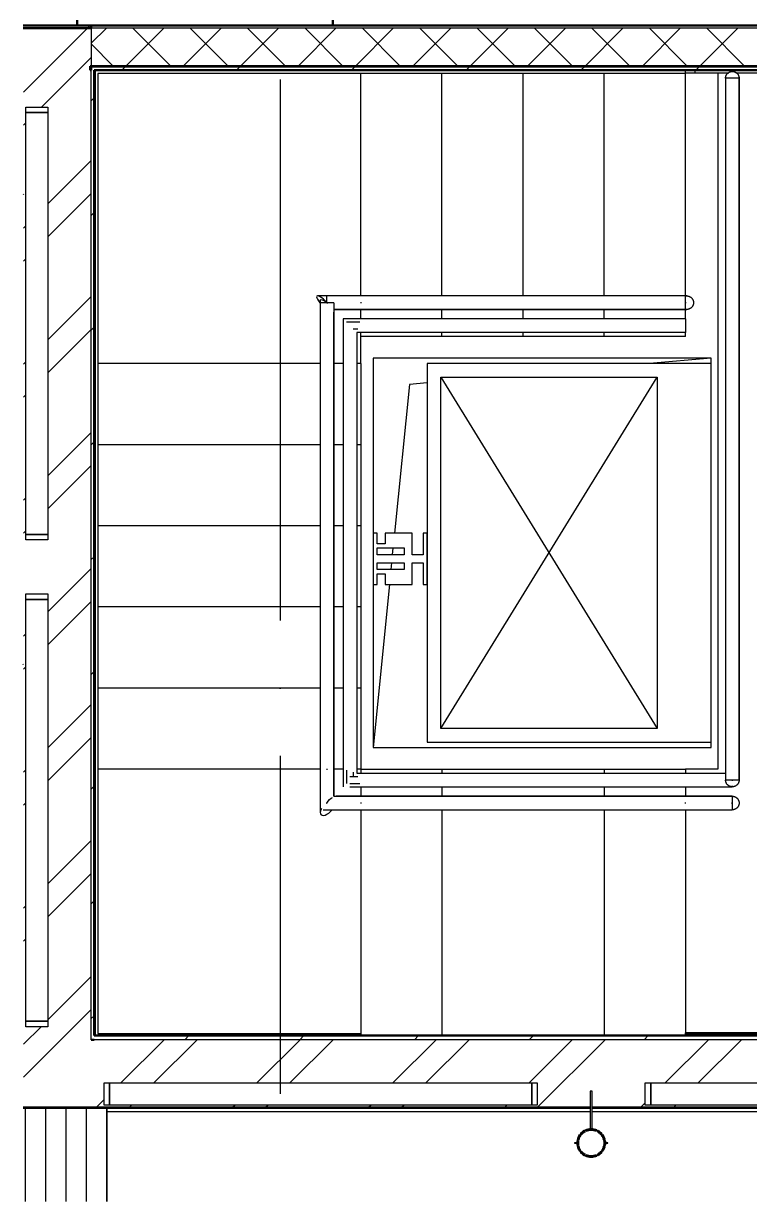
# Model space of a CAD drawing. Header units: millimetres. Extents: x -396912 to 182286, y -43638 to 41610.
# Drawn here: x -2804 to -125, y 11474 to 15830 of the extents above; entities that cross this region are included whole.
import ezdxf
from ezdxf import colors
from ezdxf.entities.mleader import LeaderData, LeaderLine
from ezdxf.math import Vec2, Vec3

# ---------------------------------------------------------------- set-up
doc = ezdxf.new("R2010")
doc.units = ezdxf.units.MM
doc.linetypes.add('ADSK_Линия сетки', pattern=[25, 20, -2.5, 0, -2.5])
for name, color, linetype, lineweight in [('RC-Выноски', 7, 'Continuous', 0), ('Крыша', 7, 'Continuous', 9), ('Крыша штриховка', 7, 'Continuous', 9), ('Лестницы', 252, 'Continuous', 9), ('Обобщенные модели', 252, 'Continuous', 18), ('Оборудование', 8, 'Continuous', 18), ('Ограждение', 252, 'Continuous', 9), ('Окна', 252, 'Continuous', 9), ('Оси', 252, 'Continuous', 9), ('Перекрытие', 252, 'Continuous', 18), ('Стены внутренние', 7, 'Continuous', 18), ('Стены наружные', 7, 'Continuous', 18), ('Стены штриховка', 7, 'Continuous', 9)]:
    doc.layers.add(name, color=color, linetype=linetype, lineweight=lineweight)
doc.styles.add('RubezhCAD', font='', dxfattribs={"oblique": 10})
doc.styles.get('RubezhCAD').set_extended_font_data('GOST type A')
pattern_1 = [(0, (-32121.8, 94), (0, 600), []), (90, (-32121.8, 94), (-600, 4e-14), [])]

# ---------------------------------------------------------------- blocks, each defined once
blk = doc.blocks.new('1 этаж')
at = {"layer": 'Обобщенные модели', "lineweight": 9, "true_color": 0x636466}
h = blk.add_hatch(dxfattribs=at)
h.set_pattern_fill('FP_7', color=251, style=0, pattern_type=2)
h.set_pattern_definition([(45, (-32121.82, 94), (-106.066, 106.066), [])])
h.paths.add_polyline_path([(-6407.8, 10722.3), (-6385.1, 10728), (-6367.8, 10742.9), (-6359.1, 10762.7), (-6359.9, 10785.2), (-6370.1, 10804.5), (-6388.1, 10817.8), (-6407.8, 10822.3), (-6430.5, 10816.5), (-6447.8, 10801.6), (-6456.5, 10781.8), (-6455.4, 10758.8), (-6445.5, 10740), (-6427.5, 10726.8), (-6415.3, 10724)])
at = {"layer": 'Ограждение', "true_color": 0x636466}
h = blk.add_hatch(dxfattribs=at)
h.set_pattern_fill('FP_25', color=251, style=0, pattern_type=2)
h.set_pattern_definition(pattern_1)
h.paths.add_polyline_path([(-5060.1, 14729.3), (-4584.8, 14729.3), (-4574.8, 14739.3), (-6059.6, 14739.3), (-6059.6, 14729.3), (-5897.5, 14730.2), (-5893.6, 14731.1), (-5894.3, 14730.2), (-5888.4, 14732.9), (-5886.2, 14730.9), (-5883, 14732.3), (-5878.6, 14730.9), (-5877.9, 14731.7), (-5871, 14729.3), (-5777.6, 14729.3)])
h = blk.add_hatch(dxfattribs=at)
h.set_pattern_fill('FP_25', color=251, style=0, pattern_type=2)
h.set_pattern_definition(pattern_1)
h.paths.add_polyline_path([(-4574.8, 11169.3), (-4584.8, 11179.3), (-6059.8, 11179.3), (-6059.8, 11169.3), (-5060.1, 11169.3)])
at = {"layer": 'Крыша', "color": 251, "true_color": 0x636466}
blk.add_line((-8197.8, 10902.3), (-8197.8, 10556.2), dxfattribs=at)
at = {"layer": 'Крыша штриховка', "color": 251, "linetype": 'Continuous', "true_color": 0x636466}
for p, q in [((-8499.8, 10902.3), (-8499.8, 10556.2)), ((-8424.8, 10902.3), (-8424.8, 10556.2)), ((-8349.8, 10902.3), (-8349.8, 10556.2)), ((-8274.8, 10902.3), (-8274.8, 10556.2)), ((-8199.8, 10902.3), (-8199.8, 10556.2))]:
    blk.add_line(p, q, dxfattribs=at)
at = {"layer": 'Лестницы', "color": 251, "true_color": 0x636466}
for p, q in [((-7259.6, 14737.3), (-7259.6, 14739.3)), ((-7259.6, 14737.3), (-7259.6, 14739.3)), ((-7259.6, 13904.3), (-7259.6, 14727.3)), ((-7259.6, 13904.3), (-7259.6, 14727.3)), ((-6959.6, 14737.3), (-6959.6, 14739.3)), ((-6959.6, 14737.3), (-6959.6, 14739.3)), ((-6959.6, 13904.3), (-6959.6, 14727.3)), ((-6959.6, 13904.3), (-6959.6, 14727.3)), ((-6659.6, 14737.3), (-6659.6, 14739.3)), ((-6659.6, 14737.3), (-6659.6, 14739.3)), ((-6659.6, 13904.3), (-6659.6, 14727.3)), ((-6659.6, 13904.3), (-6659.6, 14727.3)), ((-6359.6, 14737.3), (-6359.6, 14739.3)), ((-6359.6, 14737.3), (-6359.6, 14739.3)), ((-6359.6, 13904.3), (-6359.6, 14727.3)), ((-6359.6, 13904.3), (-6359.6, 14727.3)), ((-6059.6, 13904.3), (-6059.6, 14727.3)), ((-6059.6, 13904.3), (-6059.6, 14727.3)), ((-7259.6, 13819.3), (-7259.6, 13854.3)), ((-7259.6, 13819.3), (-7259.6, 13854.3)), ((-6959.6, 13819.3), (-6959.6, 13854.3)), ((-6959.6, 13819.3), (-6959.6, 13854.3)), ((-6659.6, 13819.3), (-6659.6, 13854.3)), ((-6659.6, 13819.3), (-6659.6, 13854.3)), ((-6359.6, 13819.3), (-6359.6, 13854.3)), ((-6359.6, 13819.3), (-6359.6, 13854.3)), ((-6059.6, 13819.3), (-6059.6, 13854.3)), ((-6059.6, 13819.3), (-6059.6, 13854.3)), ((-7259.6, 13754.3), (-7259.6, 13769.3)), ((-7259.6, 13754.3), (-7259.6, 13769.3)), ((-6959.6, 13754.3), (-6959.6, 13769.3)), ((-6959.6, 13754.3), (-6959.6, 13769.3)), ((-6659.6, 13754.3), (-6659.6, 13769.3)), ((-6659.6, 13754.3), (-6659.6, 13769.3)), ((-6359.6, 13754.3), (-6359.6, 13769.3)), ((-6359.6, 13754.3), (-6359.6, 13769.3)), ((-6059.6, 13754.3), (-6059.6, 13769.3)), ((-6059.6, 13754.3), (-6059.6, 13769.3)), ((-7259.6, 13654.3), (-7259.6, 13754.3)), ((-6959.6, 13754.3), (-7259.6, 13754.3)), ((-6659.6, 13754.3), (-6959.6, 13754.3)), ((-6359.6, 13754.3), (-6659.6, 13754.3)), ((-6059.6, 13754.3), (-6359.6, 13754.3)), ((-8240.8, 13654.3), (-8244.6, 13654.3)), ((-8240.8, 13654.3), (-8244.6, 13654.3)), ((-7409.6, 13654.3), (-8230.8, 13654.3)), ((-7409.6, 13654.3), (-8230.8, 13654.3)), ((-7324.6, 13654.3), (-7359.6, 13654.3)), ((-7324.6, 13654.3), (-7359.6, 13654.3)), ((-7259.6, 13654.3), (-7274.6, 13654.3)), ((-7259.6, 13654.3), (-7274.6, 13654.3)), ((-7259.6, 13654.3), (-7259.6, 13354.3)), ((-8240.8, 13354.3), (-8244.6, 13354.3)), ((-8240.8, 13354.3), (-8244.6, 13354.3)), ((-7409.6, 13354.3), (-8230.8, 13354.3)), ((-7409.6, 13354.3), (-8230.8, 13354.3)), ((-7324.6, 13354.3), (-7359.6, 13354.3)), ((-7324.6, 13354.3), (-7359.6, 13354.3)), ((-7259.6, 13354.3), (-7274.6, 13354.3)), ((-7259.6, 13354.3), (-7274.6, 13354.3)), ((-7259.6, 13354.3), (-7259.6, 13054.3)), ((-8240.8, 13054.3), (-8244.6, 13054.3)), ((-8240.8, 13054.3), (-8244.6, 13054.3)), ((-7409.6, 13054.3), (-8230.8, 13054.3)), ((-7409.6, 13054.3), (-8230.8, 13054.3)), ((-7324.6, 13054.3), (-7359.6, 13054.3)), ((-7324.6, 13054.3), (-7359.6, 13054.3)), ((-7259.6, 13054.3), (-7274.6, 13054.3)), ((-7259.6, 13054.3), (-7274.6, 13054.3)), ((-7259.6, 13054.3), (-7259.6, 12754.3)), ((-8240.8, 12754.3), (-8244.6, 12754.3)), ((-8240.8, 12754.3), (-8244.6, 12754.3)), ((-7409.6, 12754.3), (-8230.8, 12754.3)), ((-7409.6, 12754.3), (-8230.8, 12754.3)), ((-7324.6, 12754.3), (-7359.6, 12754.3)), ((-7324.6, 12754.3), (-7359.6, 12754.3)), ((-7259.6, 12754.3), (-7274.6, 12754.3)), ((-7259.6, 12754.3), (-7274.6, 12754.3)), ((-7259.6, 12754.3), (-7259.6, 12454.3)), ((-8240.8, 12454.3), (-8244.6, 12454.3)), ((-8240.8, 12454.3), (-8244.6, 12454.3)), ((-7409.6, 12454.3), (-8230.8, 12454.3)), ((-7409.6, 12454.3), (-8230.8, 12454.3)), ((-7324.6, 12454.3), (-7359.6, 12454.3)), ((-7324.6, 12454.3), (-7359.6, 12454.3)), ((-7259.6, 12454.3), (-7274.6, 12454.3)), ((-7259.6, 12454.3), (-7274.6, 12454.3)), ((-7259.6, 12454.3), (-7259.6, 12154.3)), ((-8240.8, 12154.3), (-8244.6, 12154.3)), ((-8240.8, 12154.3), (-8244.6, 12154.3)), ((-7409.6, 12154.3), (-8230.8, 12154.3)), ((-7409.6, 12154.3), (-8230.8, 12154.3)), ((-7324.6, 12154.3), (-7359.6, 12154.3)), ((-7324.6, 12154.3), (-7359.6, 12154.3)), ((-7259.6, 12154.3), (-7274.6, 12154.3)), ((-7259.6, 12154.3), (-7274.6, 12154.3)), ((-7259.6, 12154.3), (-7259.6, 12139.3)), ((-7259.6, 12154.3), (-6959.6, 12154.3)), ((-7259.6, 12154.3), (-7259.6, 12139.3)), ((-6959.6, 12154.3), (-6659.6, 12154.3)), ((-6959.6, 12154.3), (-6959.6, 12139.3)), ((-6959.6, 12154.3), (-6959.6, 12139.3)), ((-6659.6, 12154.3), (-6359.6, 12154.3)), ((-6359.6, 12154.3), (-6059.6, 12154.3)), ((-6359.6, 12154.3), (-6359.6, 12139.3)), ((-6359.6, 12154.3), (-6359.6, 12139.3)), ((-7259.6, 12089.3), (-7259.6, 12054.3)), ((-7259.6, 12089.3), (-7259.6, 12054.3)), ((-6959.6, 12089.3), (-6959.6, 12054.3)), ((-6959.6, 12089.3), (-6959.6, 12054.3)), ((-6359.6, 12089.3), (-6359.6, 12054.3)), ((-6359.6, 12089.3), (-6359.6, 12054.3)), ((-7259.6, 12004.3), (-7259.6, 11169.3)), ((-7259.6, 12004.3), (-7259.6, 11169.3)), ((-6959.6, 12004.3), (-6959.6, 11169.3)), ((-6959.6, 12004.3), (-6959.6, 11169.3)), ((-6359.6, 12004.3), (-6359.6, 11169.3)), ((-6359.6, 12004.3), (-6359.6, 11169.3))]:
    blk.add_line(p, q, dxfattribs=at)
at = {"layer": 'Обобщенные модели', "color": 251, "true_color": 0x636466}
for p, q in [((-6411.1, 10964.3), (-6411.1, 10824.3)), ((-6404.5, 10964.3), (-6411.1, 10964.3)), ((-6404.5, 10824.3), (-6404.5, 10964.3)), ((-6411.1, 10824.3), (-6408.7, 10824.3)), ((-6406.9, 10824.3), (-6404.5, 10824.3)), ((-6469.8, 10773.3), (-6469.8, 10771.3)), ((-6459.8, 10773.3), (-6469.8, 10773.3)), ((-6469.8, 10773.3), (-6469.8, 10771.3)), ((-6459.8, 10773.3), (-6469.8, 10773.3)), ((-6469.8, 10773.3), (-6469.8, 10771.3)), ((-6459.8, 10773.3), (-6469.8, 10773.3)), ((-6469.8, 10773.3), (-6469.8, 10771.3)), ((-6459.8, 10773.3), (-6469.8, 10773.3)), ((-6469.8, 10771.3), (-6459.8, 10771.3)), ((-6469.8, 10771.3), (-6459.8, 10771.3)), ((-6469.8, 10771.3), (-6459.8, 10771.3)), ((-6469.8, 10771.3), (-6459.8, 10771.3)), ((-6459.8, 10773.3), (-6457.8, 10773.3)), ((-6457.8, 10771.3), (-6459.8, 10771.3)), ((-6457.8, 10773.3), (-6457.8, 10771.3)), ((-6357.8, 10773.3), (-6355.8, 10773.3)), ((-6357.8, 10771.3), (-6357.8, 10773.3)), ((-6355.8, 10771.3), (-6357.8, 10771.3)), ((-6345.8, 10773.3), (-6355.8, 10773.3)), ((-6345.8, 10773.3), (-6355.8, 10773.3)), ((-6345.8, 10773.3), (-6355.8, 10773.3)), ((-6345.8, 10773.3), (-6355.8, 10773.3)), ((-6355.8, 10771.3), (-6345.8, 10771.3)), ((-6355.8, 10771.3), (-6345.8, 10771.3)), ((-6355.8, 10771.3), (-6345.8, 10771.3)), ((-6355.8, 10771.3), (-6345.8, 10771.3)), ((-6345.8, 10771.3), (-6345.8, 10773.3)), ((-6345.8, 10771.3), (-6345.8, 10773.3)), ((-6345.8, 10771.3), (-6345.8, 10773.3)), ((-6345.8, 10771.3), (-6345.8, 10773.3))]:
    blk.add_line(p, q, dxfattribs=at)
for radius, start, end in [(52, 90, 270), (50, 90, 270), (52, 270, 90), (50, 270, 90)]:
    blk.add_arc((-6407.8, 10772.3), radius, start, end, dxfattribs=at)
at = {"layer": 'Обобщенные модели', "color": 251, "lineweight": 40, "true_color": 0x636466}
for start, end in [(143.7992, 166.3688), (117.1715, 139.417), (90, 113.3059), (66.6941, 90), (40.583, 62.8285), (13.6312, 36.2008), (168.9964, 191.0036), (193.6312, 216.2008), (323.7992, 346.3688), (348.9964, 11.0036), (220.583, 242.8285), (246.6941, 270), (270, 293.3059), (297.1715, 319.417)]:
    blk.add_arc((-6407.8, 10772.3), 50, start, end, dxfattribs=at)
at = {"layer": 'Оборудование', "color": 251, "true_color": 0x636466}
for p, q in [((-7214.2, 13674.3), (-7214.2, 13027.3)), ((-5964.2, 13674.3), (-7214.2, 13674.3)), ((-5964.2, 13654.3), (-7014.2, 13654.3)), ((-7014.2, 13654.3), (-7014.2, 12254.3)), ((-5964.2, 13674.3), (-6192.8, 13654.3)), ((-5964.2, 13654.3), (-5964.2, 13674.3)), ((-5964.2, 12254.3), (-5964.2, 13654.3)), ((-6964.2, 12304.3), (-6164.2, 13604.3)), ((-6964.2, 13604.3), (-6164.2, 12304.3)), ((-6964.2, 12304.3), (-6964.2, 13604.3)), ((-6964.2, 13604.3), (-6164.2, 13604.3)), ((-6164.2, 13604.3), (-6164.2, 12304.3)), ((-7080, 13576.7), (-7134.9, 13027.3)), ((-7014.2, 13582.4), (-7080, 13576.7)), ((-7199.2, 13027.3), (-7214.2, 13027.3)), ((-7214.2, 13027.3), (-7214.2, 12837.3)), ((-7199.2, 12987.3), (-7199.2, 13027.3)), ((-7114.2, 13027.3), (-7169.2, 13027.3)), ((-7169.2, 13027.3), (-7169.2, 12987.3)), ((-7069.2, 13027.3), (-7114.2, 13027.3)), ((-7069.2, 12947.3), (-7069.2, 13027.3)), ((-7014.2, 13027.3), (-7029.2, 13027.3)), ((-7029.2, 13027.3), (-7029.2, 12947.3)), ((-7014.2, 12837.3), (-7014.2, 13027.3)), ((-7169.2, 12987.3), (-7199.2, 12987.3)), ((-7199.2, 12972.3), (-7099.2, 12972.3)), ((-7199.2, 12947.3), (-7199.2, 12972.3)), ((-7099.2, 12947.3), (-7199.2, 12947.3)), ((-7140.4, 12972.3), (-7142.9, 12947.3)), ((-7099.2, 12972.3), (-7099.2, 12947.3)), ((-7029.2, 12947.3), (-7069.2, 12947.3)), ((-7199.2, 12892.3), (-7199.2, 12917.3)), ((-7199.2, 12917.3), (-7099.2, 12917.3)), ((-7099.2, 12892.3), (-7199.2, 12892.3)), ((-7145.9, 12917.3), (-7148.4, 12892.3)), ((-7099.2, 12917.3), (-7099.2, 12892.3)), ((-7069.2, 12837.3), (-7069.2, 12917.3)), ((-7069.2, 12917.3), (-7029.2, 12917.3)), ((-7029.2, 12917.3), (-7029.2, 12837.3)), ((-7199.2, 12837.3), (-7199.2, 12877.3)), ((-7199.2, 12877.3), (-7169.2, 12877.3)), ((-7169.2, 12877.3), (-7169.2, 12837.3)), ((-7153.9, 12837.3), (-7214.2, 12234.3)), ((-7214.2, 12837.3), (-7214.2, 12234.3)), ((-7214.2, 12837.3), (-7199.2, 12837.3)), ((-7169.2, 12837.3), (-7114.2, 12837.3)), ((-7114.2, 12837.3), (-7069.2, 12837.3)), ((-7029.2, 12837.3), (-7014.2, 12837.3)), ((-6164.2, 12304.3), (-6964.2, 12304.3)), ((-7014.2, 12254.3), (-5964.2, 12254.3)), ((-5964.2, 12234.3), (-5964.2, 12254.3)), ((-7214.2, 12234.3), (-5964.2, 12234.3))]:
    blk.add_line(p, q, dxfattribs=at)
at = {"layer": 'Ограждение', "color": 251, "true_color": 0x636466}
for p, q in [((-8240.8, 14737.3), (-8240.8, 13954.3)), ((-7259.6, 14737.3), (-8240.8, 14737.3)), ((-8230.8, 14727.3), (-8230.8, 13954.3)), ((-7259.6, 14727.3), (-8230.8, 14727.3)), ((-6059.6, 14737.3), (-7259.6, 14737.3)), ((-6059.6, 14727.3), (-7259.6, 14727.3)), ((-6059.6, 14729.3), (-6059.6, 14739.3)), ((-6059.6, 14729.3), (-5899, 14729.3)), ((-6059.6, 14729.3), (-6059.6, 14727.3)), ((-5873.4, 14729.3), (-4584.8, 14729.3)), ((-5911.2, 14709.3), (-5911.2, 12114.3)), ((-5861.2, 14709.3), (-5911.2, 14709.3)), ((-5911.2, 14709.3), (-5911.2, 12114.3)), ((-5883.8, 14709.3), (-5888.5, 14709.3)), ((-5861.2, 12114.3), (-5861.2, 14709.3)), ((-5861.2, 14709.3), (-5861.2, 12114.3)), ((-8240.8, 13954.3), (-8240.8, 12154.3)), ((-8230.8, 13954.3), (-8230.8, 12154.3)), ((-7266.8, 13904.3), (-7419, 13904.3)), ((-7384.6, 13879.3), (-7384.6, 13904.3)), ((-7259.6, 13904.3), (-7384.6, 13904.3)), ((-6058.8, 13904.3), (-7266.8, 13904.3)), ((-6058.8, 13904.3), (-7259.6, 13904.3)), ((-6058.8, 13854.3), (-6058.8, 13904.3)), ((-7409.6, 13887.1), (-7409.6, 13638.9)), ((-7359.6, 13879.3), (-7409.6, 13879.3)), ((-7409.6, 13879.3), (-7409.6, 12154.3)), ((-7359.6, 13879.3), (-7359.6, 12154.3)), ((-7359.6, 13854.3), (-7266.8, 13854.3)), ((-7259.6, 13854.3), (-7359.6, 13854.3)), ((-7266.8, 13854.3), (-6058.8, 13854.3)), ((-6058.8, 13854.3), (-7259.6, 13854.3)), ((-7359.6, 13638.9), (-7359.6, 13844.8)), ((-7324.6, 13819.3), (-7324.6, 13652.3)), ((-7259.6, 13819.3), (-7324.6, 13819.3)), ((-7263.3, 13806.8), (-7312.1, 13806.8)), ((-6058.8, 13819.3), (-7259.6, 13819.3)), ((-6058.8, 13819.3), (-6058.8, 13769.3)), ((-7270.8, 13781.8), (-7287.1, 13781.8)), ((-7274.6, 13769.3), (-7274.6, 13652.3)), ((-6058.8, 13769.3), (-7274.6, 13769.3)), ((-7409.6, 13638.9), (-7409.6, 12147)), ((-7359.6, 12147), (-7359.6, 13638.9)), ((-7324.6, 13652.3), (-7324.6, 12154.3)), ((-7274.6, 13652.3), (-7274.6, 12139.3)), ((-8240.8, 12154.3), (-8240.8, 11169.3)), ((-8230.8, 12154.3), (-8230.8, 11177.3)), ((-7409.6, 12154.3), (-7409.6, 12004.3)), ((-7359.6, 12154.3), (-7359.6, 12054.3)), ((-7324.6, 12154.3), (-7324.6, 12089.3)), ((-7409.6, 12147), (-7409.6, 11994.6)), ((-7359.6, 12054.3), (-7359.6, 12147)), ((-7312.1, 12150.5), (-7312.1, 12101.8)), ((-7299.6, 12126.8), (-7270.8, 12126.8)), ((-7287.1, 12143), (-7287.1, 12126.8)), ((-7274.6, 12139.3), (-6059.6, 12139.3)), ((-6059.6, 12139.3), (-5911.2, 12139.3)), ((-5861.2, 12114.3), (-5911.2, 12114.3)), ((-5888.5, 12114.3), (-5883.8, 12114.3)), ((-7299.6, 12101.8), (-7263.3, 12101.8)), ((-7299.6, 12089.3), (-7259.6, 12089.3)), ((-7259.6, 12089.3), (-6059.6, 12089.3)), ((-6059.6, 12089.3), (-5886.2, 12089.3)), ((-5886.2, 12092.6), (-5886.2, 12089.3)), ((-7384.6, 12029.3), (-7386.9, 12027.9)), ((-7359.6, 12054.3), (-7259.6, 12054.3)), ((-7241.7, 12054.3), (-7349.9, 12054.3)), ((-7259.6, 12054.3), (-6059.6, 12054.3)), ((-6052.3, 12054.3), (-7241.7, 12054.3)), ((-6059.6, 12054.3), (-5886.2, 12054.3)), ((-5886.2, 12054.3), (-6052.3, 12054.3)), ((-5886.2, 12054.3), (-5886.2, 12004.3)), ((-5886.2, 12026.9), (-5886.2, 12031.6)), ((-7398.3, 12004.3), (-7259.6, 12004.3)), ((-7377.5, 12004.3), (-7241.7, 12004.3)), ((-7259.6, 12004.3), (-6059.6, 12004.3)), ((-7241.7, 12004.3), (-6052.3, 12004.3)), ((-6059.6, 12004.3), (-5886.2, 12004.3)), ((-6052.3, 12004.3), (-5886.2, 12004.3)), ((-8230.8, 11177.3), (-7259.6, 11177.3)), ((-6059.8, 11169.3), (-6059.8, 11179.3)), ((-4584.8, 11179.3), (-6059.8, 11179.3))]:
    blk.add_line(p, q, dxfattribs=at)
at = {"layer": 'Ограждение', "color": 251, "true_color": 0x636466, "flags": 128}
for points in [[(-5911.2, 14709.3), (-5911.2, 14710.3), (-5911.1, 14711.3), (-5911, 14712.3), (-5910.9, 14713.3), (-5910.7, 14714.2), (-5910.5, 14715.2), (-5910.2, 14716.2), (-5909.9, 14717.1), (-5909.6, 14718.1), (-5909.2, 14719), (-5908.8, 14719.9), (-5908.4, 14720.8), (-5907.9, 14721.7), (-5907.4, 14722.5), (-5906.8, 14723.4), (-5906.2, 14724.2), (-5905.6, 14725), (-5905, 14725.8), (-5904.3, 14726.5), (-5903.6, 14727.2), (-5902.9, 14727.9), (-5902.1, 14728.5), (-5901.3, 14729.2), (-5900.5, 14729.7), (-5899.7, 14730.3), (-5898.8, 14730.8), (-5898, 14731.3), (-5897.1, 14731.8), (-5896.2, 14732.2), (-5895.2, 14732.6), (-5894.3, 14732.9), (-5893.3, 14733.2), (-5892.4, 14733.5), (-5891.4, 14733.7), (-5890.4, 14733.9), (-5889.4, 14734.1), (-5888.4, 14734.2), (-5887.5, 14734.2), (-5886.5, 14734.3), (-5886.2, 14734.3)], [(-5908.8, 14719.9), (-5908.4, 14720.8), (-5907.9, 14721.7), (-5907.4, 14722.5), (-5906.8, 14723.4), (-5906.2, 14724.2)], [(-5904.3, 14726.5), (-5903.6, 14727.2), (-5902.9, 14727.9), (-5902.1, 14728.5), (-5901.3, 14729.2), (-5900.5, 14729.7), (-5899.7, 14730.3), (-5898.8, 14730.8), (-5898, 14731.3), (-5897.1, 14731.8), (-5896.2, 14732.2), (-5895.2, 14732.6), (-5894.3, 14732.9), (-5893.3, 14733.2), (-5892.4, 14733.5), (-5891.4, 14733.7), (-5890.4, 14733.9), (-5889.4, 14734.1), (-5888.4, 14734.2), (-5887.5, 14734.2), (-5886.5, 14734.3)], [(-5886.2, 14734.3), (-5885.2, 14734.2), (-5884.2, 14734.2), (-5883.2, 14734.1), (-5882.2, 14733.9), (-5881.2, 14733.8), (-5880.2, 14733.6), (-5879.3, 14733.3), (-5878.3, 14733), (-5877.4, 14732.7), (-5876.4, 14732.3), (-5875.5, 14731.9), (-5874.6, 14731.4), (-5873.8, 14731), (-5872.9, 14730.5), (-5872.1, 14729.9), (-5871.3, 14729.3), (-5870.5, 14728.7), (-5869.7, 14728.1), (-5869, 14727.4), (-5868.2, 14726.7), (-5867.6, 14726), (-5866.9, 14725.2), (-5866.3, 14724.4), (-5865.7, 14723.6), (-5865.1, 14722.8), (-5864.6, 14721.9), (-5864.1, 14721.1), (-5863.7, 14720.2), (-5863.3, 14719.3), (-5862.9, 14718.3), (-5862.5, 14717.4), (-5862.2, 14716.4), (-5862, 14715.5), (-5861.7, 14714.5), (-5861.5, 14713.5), (-5861.4, 14712.5), (-5861.3, 14711.5), (-5861.2, 14710.5), (-5861.2, 14709.5), (-5861.2, 14709.3)], [(-5885.2, 14734.2), (-5884.2, 14734.2), (-5883.2, 14734.1), (-5882.2, 14733.9), (-5881.2, 14733.8), (-5880.2, 14733.6), (-5879.3, 14733.3), (-5878.3, 14733), (-5877.4, 14732.7), (-5876.4, 14732.3), (-5875.5, 14731.9), (-5874.6, 14731.4), (-5873.8, 14731), (-5872.9, 14730.5), (-5872.1, 14729.9), (-5871.3, 14729.3), (-5870.5, 14728.7), (-5869.7, 14728.1), (-5869, 14727.4), (-5868.2, 14726.7)], [(-5866.3, 14724.4), (-5865.7, 14723.6), (-5865.1, 14722.8), (-5864.6, 14721.9), (-5864.1, 14721.1), (-5863.7, 14720.2), (-5863.3, 14719.3), (-5862.9, 14718.3), (-5862.5, 14717.4), (-5862.2, 14716.4), (-5862, 14715.5), (-5861.7, 14714.5), (-5861.5, 14713.5), (-5861.4, 14712.5), (-5861.3, 14711.5), (-5861.2, 14710.5), (-5861.2, 14709.5), (-5861.2, 14709.3)], [(-5911.2, 14709.3), (-5911.2, 14710.3), (-5911.1, 14711.3), (-5911, 14712.3), (-5910.9, 14713.3), (-5910.7, 14714.2), (-5910.5, 14715.2), (-5910.2, 14716.2), (-5909.9, 14717.1), (-5909.6, 14718.1)], [(-7419, 13904.3), (-7421.8, 13903.4), (-7422.9, 13900.9), (-7422.3, 13896.9), (-7420, 13891.8), (-7416.3, 13885.7), (-7411.3, 13879.3), (-7409.6, 13877.4)], [(-7384.6, 13879.3), (-7390.5, 13885.7), (-7396.9, 13891.8), (-7403.4, 13896.9), (-7409.5, 13900.9), (-7414.9, 13903.4), (-7419, 13904.3)], [(-6054.7, 13904.3), (-6054.7, 13904.3), (-6054.8, 13904.3), (-6054.9, 13904.3), (-6055.1, 13904.3), (-6055.4, 13904.3), (-6055.7, 13904.3), (-6056.1, 13904.3), (-6056.6, 13904.3), (-6057.1, 13904.3), (-6057.6, 13904.3), (-6058.2, 13904.3), (-6058.9, 13904.3), (-6059.6, 13904.3), (-6060.4, 13904.3), (-6061.2, 13904.3), (-6062.1, 13904.3), (-6063, 13904.3), (-6064, 13904.3), (-6065, 13904.3), (-6066, 13904.3), (-6067.1, 13904.3), (-6068.3, 13904.3), (-6069.4, 13904.3), (-6070.7, 13904.3), (-6071.9, 13904.3), (-6072.1, 13904.3)], [(-6058.5, 13904.3), (-6057.8, 13904.3), (-6057.3, 13904.3), (-6056.7, 13904.3), (-6056.3, 13904.3), (-6055.9, 13904.3), (-6055.5, 13904.3), (-6055.2, 13904.3), (-6055, 13904.3), (-6054.8, 13904.3), (-6054.7, 13904.3), (-6054.7, 13904.3), (-6054.7, 13904.3)], [(-6054.7, 13904.3), (-6053.7, 13904.2), (-6052.7, 13904.2), (-6051.7, 13904.1), (-6050.7, 13903.9), (-6049.7, 13903.8), (-6048.7, 13903.6), (-6047.8, 13903.3), (-6046.8, 13903), (-6045.9, 13902.7), (-6044.9, 13902.3), (-6044, 13901.9), (-6043.1, 13901.4), (-6042.2, 13901), (-6041.4, 13900.5), (-6040.5, 13899.9), (-6039.7, 13899.3), (-6038.9, 13898.7), (-6038.2, 13898.1), (-6037.4, 13897.4), (-6036.7, 13896.7), (-6036, 13896), (-6035.4, 13895.2), (-6034.8, 13894.4), (-6034.2, 13893.6), (-6033.6, 13892.8), (-6033.1, 13891.9), (-6032.6, 13891.1), (-6032.2, 13890.2), (-6031.7, 13889.3), (-6031.4, 13888.3), (-6031, 13887.4), (-6030.7, 13886.4), (-6030.4, 13885.5), (-6030.2, 13884.5), (-6030, 13883.5), (-6029.9, 13882.5), (-6029.8, 13881.5), (-6029.7, 13880.5), (-6029.7, 13879.5), (-6029.7, 13879.3)], [(-7409.6, 13887.1), (-7408.7, 13889.8), (-7406.2, 13890.9), (-7402.2, 13890.3), (-7397.1, 13888.1), (-7391, 13884.3), (-7384.6, 13879.3), (-7382.6, 13877.6)], [(-6072.1, 13854.3), (-6070.9, 13854.3), (-6069.7, 13854.3), (-6068.5, 13854.3), (-6067.4, 13854.3), (-6066.2, 13854.3), (-6065.2, 13854.3), (-6064.2, 13854.3), (-6063.2, 13854.3), (-6062.3, 13854.3), (-6061.4, 13854.3), (-6060.5, 13854.3), (-6059.8, 13854.3), (-6059, 13854.3), (-6058.4, 13854.3), (-6057.7, 13854.3), (-6057.2, 13854.3), (-6056.7, 13854.3), (-6056.2, 13854.3), (-6055.8, 13854.3), (-6055.5, 13854.3), (-6055.2, 13854.3), (-6055, 13854.3), (-6054.8, 13854.3), (-6054.7, 13854.3), (-6054.7, 13854.3)], [(-6054.7, 13854.3), (-6054.7, 13854.3), (-6054.8, 13854.3), (-6054.9, 13854.3), (-6055.1, 13854.3), (-6055.4, 13854.3), (-6055.7, 13854.3), (-6056.1, 13854.3), (-6056.6, 13854.3), (-6057.1, 13854.3), (-6057.6, 13854.3), (-6058.2, 13854.3), (-6058.9, 13854.3)], [(-6058.8, 13881.2), (-6058.8, 13879.3), (-6058.8, 13877.3)], [(-6029.7, 13879.3), (-6029.7, 13878.3), (-6029.7, 13877.3), (-6029.8, 13876.3), (-6030, 13875.3), (-6030.2, 13874.3), (-6030.4, 13873.3), (-6030.6, 13872.4), (-6030.9, 13871.4), (-6031.3, 13870.5), (-6031.6, 13869.5), (-6032, 13868.6), (-6032.5, 13867.7), (-6033, 13866.8), (-6033.5, 13866), (-6034, 13865.2), (-6034.6, 13864.3), (-6035.2, 13863.5), (-6035.9, 13862.8), (-6036.5, 13862), (-6037.2, 13861.3), (-6038, 13860.7), (-6038.7, 13860), (-6039.5, 13859.4), (-6040.3, 13858.8), (-6041.2, 13858.2), (-6042, 13857.7), (-6042.9, 13857.2), (-6043.8, 13856.8), (-6044.7, 13856.3), (-6045.6, 13856), (-6046.5, 13855.6), (-6047.5, 13855.3), (-6048.5, 13855.1), (-6049.4, 13854.8), (-6050.4, 13854.6), (-6051.4, 13854.5), (-6052.4, 13854.4), (-6053.4, 13854.3), (-6054.4, 13854.3), (-6054.7, 13854.3)], [(-5886.2, 12089.3), (-5887.2, 12089.3), (-5888.2, 12089.3), (-5889.2, 12089.4), (-5890.2, 12089.6), (-5891.1, 12089.8), (-5892.1, 12090), (-5893.1, 12090.2), (-5894, 12090.5), (-5895, 12090.9), (-5895.9, 12091.2), (-5896.8, 12091.7), (-5897.7, 12092.1), (-5898.6, 12092.6), (-5899.5, 12093.1), (-5900.3, 12093.6), (-5901.1, 12094.2), (-5901.9, 12094.8), (-5902.7, 12095.5), (-5903.4, 12096.1), (-5904.1, 12096.9), (-5904.8, 12097.6), (-5905.5, 12098.3), (-5906.1, 12099.1), (-5906.7, 12099.9), (-5907.2, 12100.8), (-5907.7, 12101.6), (-5908.2, 12102.5), (-5908.7, 12103.4), (-5909.1, 12104.3), (-5909.5, 12105.2), (-5909.8, 12106.1), (-5910.1, 12107.1), (-5910.4, 12108.1), (-5910.6, 12109), (-5910.8, 12110), (-5911, 12111), (-5911.1, 12112), (-5911.1, 12113), (-5911.2, 12114), (-5911.2, 12114.3)], [(-5861.2, 12114.3), (-5861.2, 12113.3), (-5861.3, 12112.3), (-5861.4, 12111.3), (-5861.5, 12110.3), (-5861.7, 12109.3), (-5861.9, 12108.3), (-5862.2, 12107.4), (-5862.5, 12106.4), (-5862.8, 12105.5), (-5863.2, 12104.5), (-5863.6, 12103.6), (-5864, 12102.7), (-5864.5, 12101.8), (-5865, 12101), (-5865.5, 12100.2), (-5866.1, 12099.3), (-5866.7, 12098.5), (-5867.4, 12097.8), (-5868.1, 12097), (-5868.8, 12096.3), (-5869.5, 12095.7), (-5870.3, 12095), (-5871, 12094.4), (-5871.8, 12093.8), (-5872.7, 12093.2), (-5873.5, 12092.7), (-5874.4, 12092.2), (-5875.3, 12091.8), (-5876.2, 12091.3), (-5877.1, 12091), (-5878.1, 12090.6), (-5879, 12090.3), (-5880, 12090.1), (-5881, 12089.8), (-5881.9, 12089.6), (-5882.9, 12089.5), (-5883.9, 12089.4), (-5884.9, 12089.3), (-5885.9, 12089.3), (-5886.2, 12089.3)], [(-5861.2, 12114.3), (-5861.2, 12113.3), (-5861.3, 12112.3), (-5861.4, 12111.3), (-5861.5, 12110.3), (-5861.7, 12109.3), (-5861.9, 12108.3), (-5862.2, 12107.4), (-5862.5, 12106.4), (-5862.8, 12105.5)], [(-5868.1, 12097), (-5868.8, 12096.3), (-5869.5, 12095.7), (-5870.3, 12095), (-5871, 12094.4), (-5871.8, 12093.8), (-5872.7, 12093.2), (-5873.5, 12092.7), (-5874.4, 12092.2), (-5875.3, 12091.8), (-5876.2, 12091.3), (-5877.1, 12091), (-5878.1, 12090.6), (-5879, 12090.3), (-5880, 12090.1), (-5881, 12089.8), (-5881.9, 12089.6), (-5882.9, 12089.5), (-5883.9, 12089.4), (-5884.9, 12089.3), (-5885.9, 12089.3), (-5886.2, 12089.3)], [(-5863.6, 12103.6), (-5864, 12102.7), (-5864.5, 12101.8), (-5865, 12101), (-5865.5, 12100.2), (-5866.1, 12099.3)], [(-7385.2, 12028), (-7384.6, 12029.3), (-7380.3, 12035.7), (-7374.9, 12041.8), (-7368.7, 12046.9), (-7364, 12050)], [(-5886.2, 12054.3), (-5885.2, 12054.2), (-5884.2, 12054.2), (-5883.2, 12054.1), (-5882.2, 12053.9), (-5881.2, 12053.8), (-5880.2, 12053.6), (-5879.3, 12053.3), (-5878.3, 12053), (-5877.4, 12052.7), (-5876.4, 12052.3), (-5875.5, 12051.9), (-5874.6, 12051.4), (-5873.8, 12051), (-5872.9, 12050.5), (-5872.1, 12049.9), (-5871.3, 12049.3), (-5870.5, 12048.7), (-5869.7, 12048.1), (-5869, 12047.4), (-5868.2, 12046.7), (-5867.6, 12046), (-5866.9, 12045.2), (-5866.3, 12044.4), (-5865.7, 12043.6), (-5865.1, 12042.8), (-5864.6, 12041.9), (-5864.1, 12041.1), (-5863.7, 12040.2), (-5863.3, 12039.3), (-5862.9, 12038.3), (-5862.5, 12037.4), (-5862.2, 12036.4), (-5862, 12035.5), (-5861.7, 12034.5), (-5861.5, 12033.5), (-5861.4, 12032.5), (-5861.3, 12031.5), (-5861.2, 12030.5), (-5861.2, 12029.5), (-5861.2, 12029.3)], [(-5861.2, 12029.3), (-5861.2, 12028.3), (-5861.3, 12027.3), (-5861.4, 12026.3), (-5861.5, 12025.3), (-5861.7, 12024.3), (-5861.9, 12023.3), (-5862.2, 12022.4), (-5862.5, 12021.4), (-5862.8, 12020.5), (-5863.2, 12019.5), (-5863.6, 12018.6), (-5864, 12017.7), (-5864.5, 12016.8), (-5865, 12016), (-5865.5, 12015.2), (-5866.1, 12014.3), (-5866.7, 12013.5), (-5867.4, 12012.8), (-5868.1, 12012), (-5868.8, 12011.3), (-5869.5, 12010.7), (-5870.3, 12010), (-5871, 12009.4), (-5871.8, 12008.8), (-5872.7, 12008.2), (-5873.5, 12007.7), (-5874.4, 12007.2), (-5875.3, 12006.8), (-5876.2, 12006.3), (-5877.1, 12006), (-5878.1, 12005.6), (-5879, 12005.3), (-5880, 12005.1), (-5881, 12004.8), (-5881.9, 12004.6), (-5882.9, 12004.5), (-5883.9, 12004.4), (-5884.9, 12004.3), (-5885.9, 12004.3), (-5886.2, 12004.3)], [(-7405.2, 12008.7), (-7406.2, 12006.9), (-7408.7, 12000.5), (-7409.6, 11994.6)], [(-7409.6, 11994.6), (-7408.7, 11989.7), (-7406.2, 11986), (-7402.2, 11983.9), (-7397.1, 11983.4), (-7391, 11984.7), (-7384.6, 11987.5), (-7378.1, 11991.8), (-7372.1, 11997.2), (-7366.9, 12003.4)]]:
    blk.add_lwpolyline(points, dxfattribs=at)
at = {"layer": 'Ограждение', "color": 251, "true_color": 0x636466}
for start_param, end_param in [(4.712389, 4.791601), (4.633177, 4.712389)]:
    blk.add_ellipse((-6072.1, 13879.3), major_axis=(0, 25), ratio=0.533794, start_param=start_param, end_param=end_param, dxfattribs=at)
for points in [[(-7259.6, 13881.2), (-7259.6, 13880.6), (-7259.6, 13879.3), (-7259.6, 13877.9), (-7259.6, 13877.3)], [(-7386.5, 12154.2), (-7385.9, 12154.3), (-7384.6, 12154.3), (-7383.2, 12154.3), (-7382.6, 12154.2)], [(-7259.5, 12031.2), (-7259.5, 12030.6), (-7259.6, 12029.3), (-7259.5, 12027.9), (-7259.5, 12027.3)], [(-6059.5, 12027.3), (-6059.6, 12027.9), (-6059.6, 12029.3), (-6059.6, 12030.6), (-6059.5, 12031.2)]]:
    blk.add_open_spline(points, degree=3, dxfattribs=at)
at = {"layer": 'Окна', "color": 251, "true_color": 0x636466}
for p, q in [((-8497.8, 14582.3), (-8497.8, 14602.3)), ((-8497.8, 14602.3), (-8415.8, 14602.3)), ((-8415.8, 14602.3), (-8415.8, 14582.3)), ((-8415.8, 14582.3), (-8497.8, 14582.3)), ((-8497.8, 13022.3), (-8497.8, 14582.3)), ((-8497.8, 14582.3), (-8415.8, 14582.3)), ((-8415.8, 14582.3), (-8415.8, 13022.3)), ((-8497.8, 13002.3), (-8497.8, 13022.3)), ((-8497.8, 13022.3), (-8415.8, 13022.3)), ((-8415.8, 13022.3), (-8497.8, 13022.3)), ((-8415.8, 13022.3), (-8415.8, 13002.3)), ((-8415.8, 13002.3), (-8497.8, 13002.3)), ((-8497.8, 12782.3), (-8497.8, 12802.3)), ((-8497.8, 12802.3), (-8415.8, 12802.3)), ((-8415.8, 12782.3), (-8497.8, 12782.3)), ((-8497.8, 11222.3), (-8497.8, 12782.3)), ((-8497.8, 12782.3), (-8415.8, 12782.3)), ((-8415.8, 12802.3), (-8415.8, 12782.3)), ((-8415.8, 12782.3), (-8415.8, 11222.3)), ((-8497.8, 11202.3), (-8497.8, 11222.3)), ((-8497.8, 11222.3), (-8415.8, 11222.3)), ((-8415.8, 11222.3), (-8497.8, 11222.3)), ((-8415.8, 11202.3), (-8497.8, 11202.3)), ((-8415.8, 11222.3), (-8415.8, 11202.3)), ((-8207.8, 10994.3), (-8187.8, 10994.3)), ((-8207.8, 10912.3), (-8207.8, 10994.3)), ((-8187.8, 10994.3), (-8187.8, 10912.3)), ((-8187.8, 10912.3), (-8187.8, 10994.3)), ((-8187.8, 10994.3), (-6627.8, 10994.3)), ((-6627.8, 10994.3), (-6607.8, 10994.3)), ((-6627.8, 10912.3), (-6627.8, 10994.3)), ((-6627.8, 10994.3), (-6627.8, 10912.3)), ((-6607.8, 10994.3), (-6607.8, 10912.3)), ((-6207.8, 10994.3), (-6187.8, 10994.3)), ((-6207.8, 10912.3), (-6207.8, 10994.3)), ((-6187.8, 10994.3), (-6187.8, 10912.3)), ((-6187.8, 10912.3), (-6187.8, 10994.3)), ((-6187.8, 10994.3), (-4627.8, 10994.3)), ((-8187.8, 10912.3), (-8207.8, 10912.3)), ((-6627.8, 10912.3), (-8187.8, 10912.3)), ((-6607.8, 10912.3), (-6627.8, 10912.3)), ((-6187.8, 10912.3), (-6207.8, 10912.3)), ((-4627.8, 10912.3), (-6187.8, 10912.3))]:
    blk.add_line(p, q, dxfattribs=at)
at = {"layer": 'Оси', "color": 251, "linetype": 'ADSK_Линия сетки', "ltscale": 100, "true_color": 0x636466}
blk.add_line((-7557.8, 32204.9), (-7557.8, 10954.3), dxfattribs=at)
at = {"layer": 'Перекрытие', "color": 251, "ltscale": 100, "true_color": 0x636466}
for p, q in [((-5939.2, 14729.3), (-5939.2, 12154.3)), ((-5939.2, 12154.3), (-6059.6, 12154.3)), ((-6059.6, 12154.3), (-6059.6, 12139.3)), ((-6059.6, 12089.3), (-6059.6, 12054.3)), ((-6059.6, 12004.3), (-6059.6, 11179.3))]:
    blk.add_line(p, q, dxfattribs=at)
at = {"layer": 'Стены внутренние', "color": 251, "linetype": 'Continuous', "lineweight": 9, "true_color": 0x636466}
for p, q in [((-8505.8, 14657.9), (-8259.5, 14904.3)), ((-8255.8, 14838.3), (-8199.9, 14894.3)), ((-8127.7, 14754.3), (-7987.7, 14894.3)), ((-7961.9, 14754.3), (-8101.9, 14894.3)), ((-7915.6, 14754.3), (-7775.6, 14894.3)), ((-7749.8, 14754.3), (-7889.8, 14894.3)), ((-7703.5, 14754.3), (-7563.5, 14894.3)), ((-7537.7, 14754.3), (-7677.7, 14894.3)), ((-7491.3, 14754.3), (-7351.3, 14894.3)), ((-7325.5, 14754.3), (-7465.5, 14894.3)), ((-7279.2, 14754.3), (-7139.2, 14894.3)), ((-7113.4, 14754.3), (-7253.4, 14894.3)), ((-7067.1, 14754.3), (-6927.1, 14894.3)), ((-6901.3, 14754.3), (-7041.3, 14894.3)), ((-6855, 14754.3), (-6715, 14894.3)), ((-6689.1, 14754.3), (-6829.1, 14894.3)), ((-6642.8, 14754.3), (-6502.8, 14894.3)), ((-6477, 14754.3), (-6617, 14894.3)), ((-6430.7, 14754.3), (-6290.7, 14894.3)), ((-6264.9, 14754.3), (-6404.9, 14894.3)), ((-6218.6, 14754.3), (-6078.6, 14894.3)), ((-6052.7, 14754.3), (-6192.7, 14894.3)), ((-6006.4, 14754.3), (-5866.4, 14894.3)), ((-5840.6, 14754.3), (-5980.6, 14894.3)), ((-8174.1, 14754.3), (-8255.8, 14836)), ((-8439.6, 14602.3), (-8255.8, 14786)), ((-6942.1, 14754.3), (-6943.2, 14752.3)), ((-6120.8, 14754.3), (-6122, 14752.3)), ((-5911.7, 14752.3), (-5912.8, 14754.3)), ((-5886.2, 14754.3), (-5887.4, 14752.3)), ((-8505.8, 14536), (-8497.8, 14544)), ((-8415.8, 14245), (-8255.8, 14405)), ((-8505.8, 14281), (-8507.8, 14277.5)), ((-8415.8, 14123.1), (-8255.8, 14283.1)), ((-8505.8, 14155), (-8497.8, 14163)), ((-8505.8, 14033.1), (-8497.8, 14041.1)), ((-8415.8, 13742.1), (-8255.8, 13902.1)), ((-8415.8, 13620.2), (-8255.8, 13780.2)), ((-8505.8, 13652.1), (-8497.8, 13660.1)), ((-8505.8, 13530.2), (-8497.8, 13538.2)), ((-8415.8, 13239.2), (-8255.8, 13399.2)), ((-8415.8, 13117.3), (-8255.8, 13277.3)), ((-8505.8, 13149.2), (-8497.8, 13157.2)), ((-8505.8, 13027.3), (-8497.8, 13035.3)), ((-8415.8, 12736.3), (-8255.8, 12896.3)), ((-8415.8, 12614.5), (-8255.8, 12774.5)), ((-8505.8, 12646.3), (-8497.8, 12654.3)), ((-8505.8, 12539.8), (-8507.8, 12543.3)), ((-8505.8, 12524.5), (-8497.8, 12532.5)), ((-8415.8, 12233.5), (-8255.8, 12393.5)), ((-8415.8, 12111.6), (-8255.8, 12271.6)), ((-8505.8, 12143.5), (-8497.8, 12151.5)), ((-8505.8, 12021.6), (-8497.8, 12029.6)), ((-8415.8, 11730.6), (-8255.8, 11890.6)), ((-8415.8, 11608.7), (-8255.8, 11768.7)), ((-8505.8, 11640.6), (-8497.8, 11648.6)), ((-8505.8, 11518.7), (-8497.8, 11526.7)), ((-8415.8, 11227.7), (-8255.8, 11387.7)), ((-8505.8, 11015.8), (-8255.8, 11265.8)), ((-8505.8, 11137.7), (-8441.2, 11202.3)), ((-8146.3, 10994.3), (-7986.3, 11154.3)), ((-8024.4, 10994.3), (-7864.4, 11154.3)), ((-7643.4, 10994.3), (-7483.4, 11154.3)), ((-7521.5, 10994.3), (-7361.5, 11154.3)), ((-7140.5, 10994.3), (-6980.5, 11154.3)), ((-7018.6, 10994.3), (-6858.6, 11154.3)), ((-6637.6, 10994.3), (-6477.6, 11154.3)), ((-6605.7, 10904.3), (-6355.7, 11154.3)), ((-6134.7, 10994.3), (-5974.7, 11154.3)), ((-6012.8, 10994.3), (-5852.8, 11154.3)), ((-8236.3, 10904.3), (-8207.8, 10932.8)), ((-8343.6, 10904.3), (-8344.7, 10902.4)), ((-8114.4, 10904.3), (-8106.4, 10912.3)), ((-7912.5, 10902.6), (-7913.5, 10904.3)), ((-7733.4, 10904.3), (-7725.4, 10912.3)), ((-7677.9, 10902.7), (-7678.8, 10904.3)), ((-7611.5, 10904.3), (-7603.5, 10912.3)), ((-7230.5, 10904.3), (-7222.5, 10912.3)), ((-7108.6, 10904.3), (-7100.6, 10912.3)), ((-7091.5, 10903), (-7092.2, 10904.3)), ((-6727.6, 10904.3), (-6719.6, 10912.3)), ((-6349.8, 10903.4), (-6350.4, 10902.3)), ((-6224.7, 10904.3), (-6207.8, 10921.2)), ((-6102.8, 10904.3), (-6094.8, 10912.3))]:
    blk.add_line(p, q, dxfattribs=at)
at = {"layer": 'Стены внутренние', "color": 251, "lineweight": 30, "true_color": 0x636466}
for p, q in [((-8307.8, 14924.3), (-8307.8, 14904.3)), ((-8255.8, 14894.3), (-8255.8, 14904.3)), ((-7362.8, 14904.3), (-7362.8, 14924.3)), ((-8255.8, 14752.3), (-4559.8, 14752.3)), ((-8255.8, 14739.3), (-8255.8, 14752.3)), ((-8245, 11154.3), (-8255.8, 11154.3)), ((-8507.8, 10902.3), (-6410.4, 10902.3)), ((-6404.9, 10902.3), (-4307.8, 10902.3))]:
    blk.add_line(p, q, dxfattribs=at)
at = {"layer": 'Стены наружные', "color": 251, "lineweight": 30, "true_color": 0x636466}
for p, q in [((-5612.8, 14904.3), (-8507.8, 14904.3)), ((-8507.8, 14894.3), (-8255.8, 14894.3)), ((-4559.8, 14754.3), (-8260, 14754.3)), ((-8260, 14754.3), (-8260, 14739.3)), ((-8260, 14739.3), (-8255.8, 14739.3)), ((-8245, 14739.3), (-4574.8, 14739.3)), ((-8245, 11169.3), (-8245, 14739.3)), ((-4574.8, 11169.3), (-8245, 11169.3))]:
    blk.add_line(p, q, dxfattribs=at)
at = {"layer": 'Стены наружные', "color": 251, "true_color": 0x636466}
for p, q in [((-8244.6, 14739.3), (-8244.6, 11169.3)), ((-6410.7, 10887.3), (-8197.8, 10887.3)), ((-4292.8, 10887.3), (-6404.9, 10887.3))]:
    blk.add_line(p, q, dxfattribs=at)
at = {"layer": 'Стены наружные', "color": 251, "linetype": 'Continuous', "lineweight": 9, "true_color": 0x636466}
for p, q in [((-8142.7, 14739.3), (-8127.7, 14754.3)), ((-7718.5, 14739.3), (-7703.5, 14754.3)), ((-7294.2, 14739.3), (-7279.2, 14754.3)), ((-6870, 14739.3), (-6855, 14754.3)), ((-6445.7, 14739.3), (-6430.7, 14754.3)), ((-6021.4, 14739.3), (-6006.4, 14754.3)), ((-8255.8, 14626.2), (-8245, 14637)), ((-8255.8, 14201.9), (-8245, 14212.7)), ((-8255.8, 13777.7), (-8245, 13788.4)), ((-8255.8, 13353.4), (-8245, 13364.2)), ((-8255.8, 12929.2), (-8245, 12939.9)), ((-8255.8, 12504.9), (-8245, 12515.7)), ((-8255.8, 12080.6), (-8245, 12091.4)), ((-8255.8, 11656.4), (-8245, 11667.1)), ((-8255.8, 11232.1), (-8245, 11242.9)), ((-7909.4, 11154.3), (-7894.4, 11169.3)), ((-7485.1, 11154.3), (-7470.1, 11169.3)), ((-7060.8, 11154.3), (-7045.8, 11169.3)), ((-6636.6, 11154.3), (-6621.6, 11169.3)), ((-6212.3, 11154.3), (-6197.3, 11169.3))]:
    blk.add_line(p, q, dxfattribs=at)
at = {"layer": 'Стены штриховка', "color": 251, "true_color": 0x636466}
for p, q in [((-4559.8, 14894.3), (-8255.8, 14894.3)), ((-8255.8, 14894.3), (-8255.8, 14752.3)), ((-8255.8, 11154.3), (-8255.8, 14739.3)), ((-4559.8, 11154.3), (-8245, 11154.3)), ((-6410.4, 10904.3), (-8507.8, 10904.3)), ((-4307.8, 10904.3), (-6404.9, 10904.3))]:
    blk.add_line(p, q, dxfattribs=at)
blk = doc.blocks.new('_None')

msp = doc.modelspace()

# ---------------------------------------------------------------- block references
msp.add_blockref('1 этаж', (5702.1, 918.2))

# ---------------------------------------------------------------- next in the draw order: leaders
at = {"layer": 'RC-Выноски'}
ml = msp.add_multileader_mtext('Standard', dxfattribs=at)
ml.set_content('ВВГнг(А)-LSLTx 2х1,5\\Pв подвал', color=256, style='RubezhCAD')
ml.set_leader_properties()
ml.set_arrow_properties(name='NONE')
ml.build(insert=Vec2(0, 0))
ml.multileader.update_dxf_attribs({"has_text_frame": 1, "text_left_attachment_type": 6, "text_right_attachment_type": 6, "dogleg_length": 2, "arrow_head_size": 400, "scale": 100})
ctx = ml.context
ctx.base_point, ctx.scale, ctx.char_height, ctx.arrow_head_size, ctx.landing_gap_size, ctx.plane_origin = Vec3(-33701.3, 9570.1), 100, 250, 400, 100, Vec3(-525844.7, -429537.1)
ctx.left_attachment, ctx.right_attachment, ctx.text_align_type = 6, 6, 1
notes = []
notes.append((ctx, [(1, (1, 1, 0), (-30435.9, 9570.1), (-1, 0), 200, [(0, [(-27186.1, 13434.8)], 0, [])])]))
ctx.mtext.insert, ctx.mtext.width, ctx.mtext.defined_height, ctx.mtext.alignment, ctx.mtext.flow_direction = Vec3(-32168.6, 9870.1), 4286.589, 1161.1, 2, 5
ctx.mtext.has_bg_fill, ctx.mtext.bg_color, ctx.mtext.bg_scale_factor, ctx.mtext.bg_transparency, ctx.mtext.use_window_bg_color = 1, -1027028792, 1.5, 0, 1
for ctx, leaders in notes:
    for number, flags, end, landing, length, lines in leaders:
        leader = LeaderData()
        leader.index, (leader.has_last_leader_line, leader.has_dogleg_vector, leader.attachment_direction) = number, flags
        leader.last_leader_point, leader.dogleg_vector, leader.dogleg_length = Vec3(end), Vec3(landing), length
        for number, points, colour, breaks in lines:
            line = LeaderLine()
            line.index, line.vertices, line.color, line.breaks = number, Vec3.list(points), colors.encode_raw_color(colour), breaks
            leader.lines.append(line)
        ctx.leaders.append(leader)

doc.saveas('drawing.dxf')
